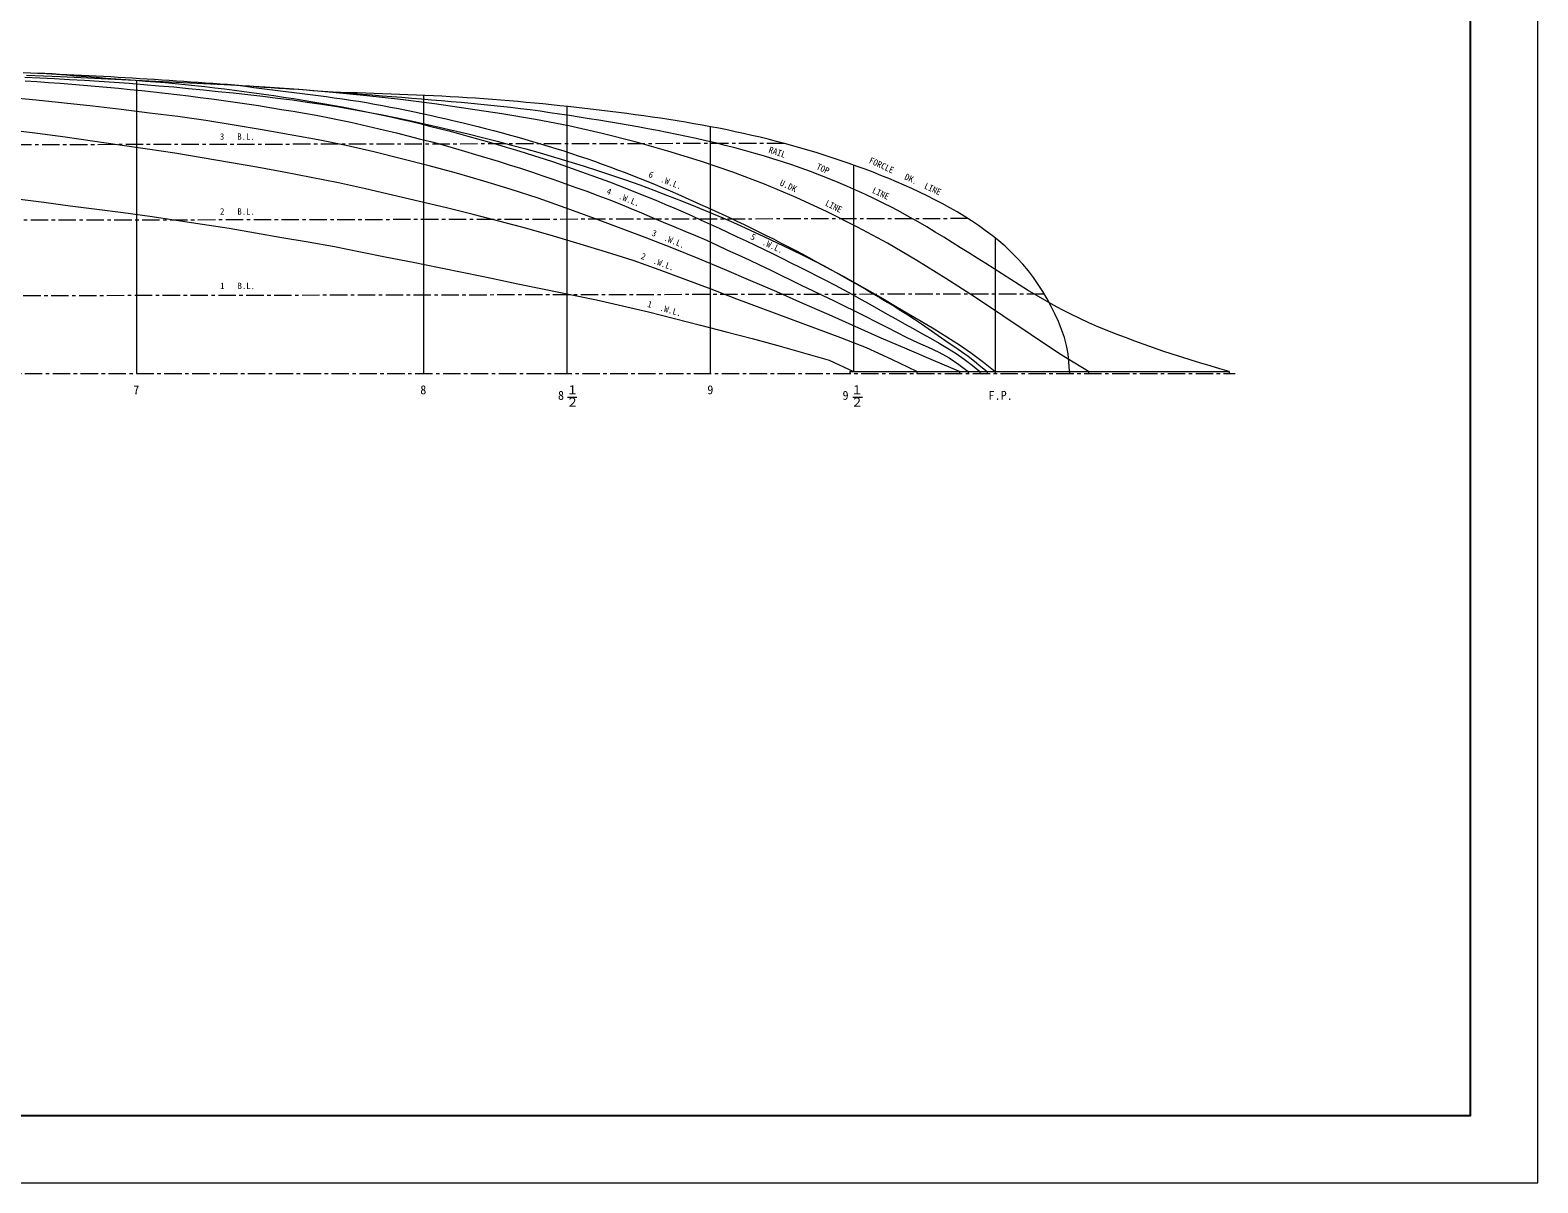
# Model space of a CAD drawing. Units: millimetres, scale not verified. Extents: x -28714 to 28714, y -20310 to 20310.
# Drawn here: x 7080 to 28714, y -20310 to -3768 of the extents above; entities that cross this region are included whole.
import ezdxf
from ezdxf.enums import TextEntityAlignment as Align

# ---------------------------------------------------------------- set-up
doc = ezdxf.new("R2010")
doc.units = ezdxf.units.MM
doc.header["$LTSCALE"] = 50
doc.linetypes.add('CHAIN1', pattern=[8, 5, -1, 1, -1])
for name, color, linetype, lineweight in [('0-0_0', 3, 'Continuous', 18), ('0-1', 4, 'CHAIN1', 18), ('0-2_寸法', 2, 'Continuous', 18), ('0-F', 3, 'Continuous', 18)]:
    doc.layers.add(name, color=color, linetype=linetype, lineweight=lineweight)
doc.styles.add('ＭＳ ゴシック', font='')
doc.styles.get('ＭＳ ゴシック').set_extended_font_data('MS Gothic')

msp = doc.modelspace()

# ---------------------------------------------------------------- linework, layer by layer
at = {"layer": '0-0_0'}
for p, q in [((8604.5, -4491.35), (8604.5, -8695.36)), ((12722.8, -4704.34), (12722.8, -8695.36)), ((14780.2, -4863.58), (14780.2, -8695.36)), ((16837.6, -5153.46), (16837.6, -8695.36)), ((18895, -5704.41), (18895, -8668.05)), ((20927.9, -6750.45), (20927.9, -8695.36)), ((18844.2, -8668.05), (24286.02, -8668.05)), ((18844.2, -8668.05), (18844.2, -8695.36)), ((19801.98, -8668.05), (19801.98, -8695.36)), ((20417.87, -8668.05), (20417.87, -8695.36)), ((20540.26, -8668.05), (20540.26, -8695.36)), ((20705.76, -8668.05), (20705.76, -8695.36)), ((20811.46, -8668.05), (20811.46, -8695.36)), ((22267.36, -8668.05), (22267.36, -8695.36)), ((24286.02, -8668.05), (24286.02, -8695.36))]:
    msp.add_line(p, q, dxfattribs=at)
for points in [[(6978.27, -4374.25), (7083.13, -4378.72), (7187.98, -4383.29), (7292.83, -4387.98), (7397.67, -4392.78), (7502.51, -4397.7), (7607.34, -4402.74), (7712.17, -4407.9), (7816.99, -4413.18), (7921.8, -4418.58), (8026.61, -4424.11), (8131.41, -4429.77), (8236.2, -4435.55), (8340.99, -4441.47), (8445.77, -4447.52), (8550.54, -4453.7)], [(7007.6, -4496.05), (7175.6, -4506.77), (7343.57, -4518.04), (7511.48, -4530.23), (7679.3, -4543.47), (7847.06, -4557.58), (8014.76, -4572.35), (8182.42, -4587.57), (8350.04, -4603.18), (8517.62, -4619.2), (8685.16, -4635.68), (8852.62, -4652.94), (9019.96, -4671.37), (9187.13, -4691.23), (9354.16, -4712.22), (9521.13, -4733.78), (9688.09, -4755.36), (9855.04, -4776.99), (10021.86, -4799.59), (10188.41, -4824.14), (10354.66, -4850.63), (10520.76, -4878.02), (10686.9, -4905.2), (10853.17, -4931.58), (11019.37, -4958.4)], [(7315.89, -4389.03), (7457.9, -4400.15), (7599.9, -4411.26), (7741.91, -4422.34), (7883.92, -4433.36), (8025.93, -4444.31), (8167.96, -4455.18), (8309.99, -4465.94), (8452.02, -4476.66), (8594.05, -4487.48), (8736.05, -4498.53), (8878.03, -4509.97), (9019.97, -4521.92), (9161.84, -4534.53), (9303.65, -4547.94), (9445.36, -4562.28), (9586.97, -4577.64), (9728.47, -4593.95), (9869.87, -4611.12), (10011.17, -4629.05), (10152.39, -4647.69), (10293.51, -4667.01), (10434.53, -4687.01), (10575.46, -4707.67), (10716.3, -4728.97), (10857.04, -4750.89), (10997.68, -4773.44), (11138.22, -4796.65), (11278.63, -4820.57), (11418.91, -4845.27), (11559.04, -4870.79), (11699.01, -4897.2), (11838.8, -4924.54), (11978.39, -4952.88), (12117.76, -4982.27), (12256.91, -5012.69), (12395.84, -5044.12), (12534.54, -5076.52), (12673.02, -5109.86), (12811.28, -5144.08)], [(8550.54, -4453.7), (8655.3, -4460.02), (8760.05, -4466.48), (8864.8, -4473.07), (8969.54, -4479.8), (9074.27, -4486.66), (9178.99, -4493.65), (9283.7, -4500.74), (9388.4, -4507.95), (9493.1, -4515.25), (9597.8, -4522.65), (9702.48, -4530.13), (9807.16, -4537.69), (9911.84, -4545.32), (10016.51, -4553.02), (10121.17, -4560.78), (10225.84, -4568.58), (10330.49, -4576.43), (10435.15, -4584.31), (10539.81, -4592.22), (10644.46, -4600.16), (10749.11, -4608.1), (10853.76, -4616.06)], [(20417.87, -8668.05), (20041.88, -8507.76), (19665.36, -8348.73), (19290.1, -8186.75), (18916.36, -8021.3), (18543.2, -7854.53), (18169.53, -7688.91), (17794.93, -7525.4), (17419.44, -7363.95), (17043.09, -7204.52), (16665.67, -7047.64), (16286.76, -6894.4), (15906.05, -6745.67), (15523.91, -6600.69), (15140.9, -6457.98), (14757.15, -6317.29), (14371.72, -6181.27), (13983.64, -6053.05), (13592.69, -5933.84), (13199.57, -5822), (12804.93, -5715.59), (12409.28, -5613.04), (12012.41, -5515.31), (11613.89, -5424.56), (11213.47, -5342.61), (10811.32, -5269.62), (10408.54, -5200.15), (10005.74, -5130.77), (9602.42, -5064.54), (9197.67, -5007.78), (8791.93, -4958.45), (8386.61, -4905.78), (7980.56, -4859.16), (7574.27, -4814.58), (7167.78, -4771.87), (6760.58, -4736.64)], [(10057.27, -4556.04), (10172.69, -4572.81), (10288.15, -4589.37), (10403.68, -4605.48), (10519.29, -4620.96), (10634.97, -4635.88), (10750.71, -4650.39), (10866.47, -4664.67), (10982.24, -4678.88), (11098.01, -4693.16), (11213.74, -4707.7), (11329.42, -4722.64), (11445.03, -4738.15), (11560.53, -4754.4), (11675.91, -4771.54), (11791.13, -4789.67), (11906.19, -4808.78), (12021.1, -4828.8), (12135.86, -4849.68), (12250.47, -4871.37), (12364.93, -4893.8), (12479.26, -4916.92), (12593.46, -4940.68), (12707.53, -4965.04), (12821.47, -4989.98), (12935.29, -5015.49), (13048.98, -5041.57), (13162.54, -5068.2), (13275.97, -5095.39), (13389.26, -5123.12), (13502.43, -5151.39), (13615.46, -5180.19), (13728.35, -5209.54), (13841.08, -5239.47), (13953.66, -5269.98), (14066.08, -5301.1), (14178.32, -5332.84), (14290.37, -5365.23), (14402.23, -5398.28), (14513.89, -5432.02)], [(13973.12, -4879.41), (13831.7, -4863.53), (13690.2, -4848.53), (13548.61, -4834.31), (13406.95, -4820.77), (13265.24, -4807.79), (13123.49, -4795.28), (12981.71, -4783.12), (12839.91, -4771.2), (12698.09, -4759.46), (12556.27, -4747.86), (12414.43, -4736.4), (12272.58, -4725.07), (12130.72, -4713.84), (11988.85, -4702.72), (11846.98, -4691.69), (11705.1, -4680.74), (11563.22, -4669.85), (11421.33, -4659.03), (11279.44, -4648.24), (11137.54, -4637.5), (10995.65, -4626.77), (10853.75, -4616.06)], [(11019.37, -4958.4), (11185.21, -4987.3), (11350.44, -5019.56), (11515.12, -5054.48), (11679.54, -5090.66), (11843.93, -5126.95), (12008.2, -5163.76), (12172.08, -5202.27), (12335.39, -5243.16), (12498.45, -5285.04), (12661.74, -5325.99), (12825.55, -5364.78), (12988.38, -5407.52), (13149.94, -5454.82), (13311.21, -5503.12), (13472.53, -5551.26), (13633.77, -5599.66), (13794.79, -5648.77), (13955.46, -5699.05), (14115.67, -5750.75), (14275.4, -5803.92), (14434.65, -5858.52), (14593.62, -5913.91), (14752.6, -5969.29), (14911.75, -6024.16), (15070.49, -6080.23), (15228.28, -6138.91), (15385.22, -6199.81), (15541.49, -6262.44), (15697.25, -6326.31), (15852.64, -6391.07), (16007.8, -6456.39), (16162.85, -6521.98), (16318, -6587.3), (16473.54, -6651.71), (16629.36, -6715.44), (16784.19, -6781.52), (16936.67, -6852.85), (17088.79, -6924.97), (17241.96, -6994.82)], [(19322.22, -6250.43), (19194.61, -6187.46), (19066.09, -6126.36), (18936.71, -6067.12), (18806.5, -6009.71), (18675.51, -5954.12), (18543.77, -5900.34), (18411.31, -5848.33), (18278.17, -5798.1), (18144.38, -5749.62), (18009.98, -5702.88), (17874.99, -5657.86), (17739.44, -5614.53), (17603.39, -5572.85), (17466.84, -5532.77), (17329.86, -5494.26), (17192.45, -5457.25), (17054.66, -5421.71), (16916.51, -5387.59), (16778.03, -5354.83), (16639.25, -5323.39), (16500.18, -5293.22), (16360.87, -5264.21), (16221.34, -5236.28), (16081.61, -5209.32), (15941.72, -5183.23), (15801.69, -5157.92), (15661.54, -5133.3), (15521.28, -5109.25), (15380.95, -5085.67), (15240.55, -5062.48), (15100.1, -5039.61), (14959.58, -5017.12), (14818.99, -4995.13), (14678.31, -4973.75), (14537.52, -4953.06), (14396.61, -4933.18), (14255.58, -4914.22), (14114.41, -4896.28), (13973.12, -4879.41)], [(12811.28, -5144.08), (12949.33, -5179.17), (13087.17, -5215.09), (13224.8, -5251.79), (13362.22, -5289.24), (13499.45, -5327.42), (13636.47, -5366.31), (13773.28, -5405.94), (13909.88, -5446.33), (14046.23, -5487.5), (14182.35, -5529.46), (14318.21, -5572.25), (14453.8, -5615.89), (14589.1, -5660.38), (14724.12, -5705.76), (14858.83, -5752.04), (14993.22, -5799.23), (15127.3, -5847.32), (15261.04, -5896.31), (15394.46, -5946.2), (15527.54, -5996.98), (15660.27, -6048.65), (15792.66, -6101.2), (15924.7, -6154.63), (16056.38, -6208.93), (16187.69, -6264.11), (16318.64, -6320.15), (16449.23, -6377.03), (16579.47, -6434.71), (16709.38, -6493.12), (16838.98, -6552.2), (16968.31, -6611.9), (17097.37, -6672.16), (17226.2, -6732.92), (17354.81, -6794.13), (17483.23, -6855.74), (17611.5, -6917.68), (17739.61, -6979.94), (17867.54, -7042.56), (17995.27, -7105.61)], [(19801.98, -8668.05), (19445.09, -8492.69), (19082.72, -8329), (18712.91, -8182.89), (18339.9, -8045.06), (17966.88, -7907.29), (17594.25, -7768.45), (17222.13, -7628.24), (16850.62, -7486.43), (16479.21, -7344.34), (16106.43, -7205.92), (15730.85, -7075.32), (15352.09, -6954.22), (14971.72, -6838.23), (14590.47, -6725.21), (14208.04, -6616.22), (13824.21, -6512.28), (13439.12, -6413.12), (13053.04, -6317.86), (12666.25, -6225.57), (12279.08, -6134.84), (11891.44, -6046.14), (11502.97, -5961.19), (11113.37, -5881.59), (10722.75, -5807.1), (10331.46, -5736.26), (9939.78, -5667.57), (9547.83, -5600.45), (9155.44, -5535.94), (8762.44, -5475.27), (8368.76, -5419.19), (7975.15, -5362.64), (7581.6, -5305.66), (7187.54, -5252.31), (6792.78, -5204.44)], [(14513.89, -5432.02), (14625.32, -5466.48), (14736.52, -5501.69), (14847.47, -5537.68), (14958.16, -5574.47), (15068.57, -5612.1), (15178.69, -5650.54), (15288.53, -5689.79), (15398.08, -5729.83), (15507.36, -5770.62), (15616.35, -5812.17), (15725.06, -5854.44), (15833.5, -5897.42), (15941.66, -5941.07), (16049.56, -5985.37), (16157.21, -6030.29), (16264.6, -6075.81), (16371.76, -6121.89), (16478.67, -6168.51), (16585.37, -6215.65), (16691.84, -6263.28), (16798.11, -6311.37), (16904.16, -6359.93), (17010, -6408.95), (17115.62, -6458.45), (17221.02, -6508.41), (17326.19, -6558.85), (17431.13, -6609.76), (17535.84, -6661.16), (17640.3, -6713.06), (17744.51, -6765.46), (17848.45, -6818.38), (17952.12, -6871.84), (18055.52, -6925.83), (18158.62, -6980.37), (18261.44, -7035.45), (18363.98, -7091.04), (18466.26, -7147.11), (18568.3, -7203.63), (18670.1, -7260.57)], [(6894.17, -6189.24), (7274.87, -6236.87), (7655.19, -6287.53), (8035.54, -6337.94), (8416.31, -6385.08), (8796.57, -6436.14), (9175.95, -6493.4), (9555.3, -6550.86), (9934.15, -6611.5), (10312.35, -6676.07), (10690.29, -6742.2)], [(24286.02, -8668.05), (24149.55, -8627.71), (24013.06, -8587.47), (23876.62, -8547.06), (23740.4, -8505.88), (23604.61, -8463.34), (23469.36, -8419.11), (23334.6, -8373.39), (23200.26, -8326.48), (23066.22, -8278.68), (22932.43, -8230.22), (22798.95, -8180.89), (22665.94, -8130.32), (22533.56, -8078.11), (22401.99, -8023.9), (22271.43, -7967.31), (22142.09, -7907.98), (22014.17, -7845.64), (21887.66, -7780.49), (21762.46, -7712.87), (21638.45, -7643.08), (21515.49, -7571.45), (21393.45, -7498.27), (21272.16, -7423.85), (21151.46, -7348.47), (21031.19, -7272.42), (20911.17, -7195.98), (20791.26, -7119.34), (20671.37, -7042.69), (20551.37, -6966.21), (20431.15, -6890.08), (20310.6, -6814.46), (20189.61, -6739.55), (20068.08, -6665.52), (19945.9, -6592.57), (19822.98, -6520.88), (19699.22, -6450.64), (19574.54, -6382.05), (19448.88, -6315.29), (19322.22, -6250.43)], [(10690.29, -6742.2), (11068.42, -6807.18), (11446.5, -6872.45), (11822.23, -6950.07), (12198.46, -7025.26), (12574.98, -7099), (12950.97, -7175.45), (13327.18, -7250.78), (13702.65, -7329.67), (14078.48, -7406.86), (14453.85, -7486.24), (14830.22, -7560.7), (15206.4, -7636.12), (15580.14, -7722.85), (15953.26, -7812.24), (16325.63, -7904.65), (16696.95, -8001.27), (17068.29, -8097.75), (17439.26, -8195.69), (17809.57, -8296.08), (18179.01, -8399.63), (18547.37, -8506.14), (18895, -8668.05)], [(17241.96, -6994.82), (17395.38, -7064.12), (17548.22, -7134.71), (17699.81, -7207.92), (17850.63, -7282.7), (18001.57, -7357.27), (18153.08, -7430.64), (18304.95, -7503.29), (18456.86, -7575.84), (18608.54, -7648.89), (18759.85, -7722.68), (18910.8, -7797.2), (19061.39, -7872.47), (19211.6, -7948.49), (19361.45, -8025.2), (19511.37, -8101.78), (19662.02, -8176.92), (19814.01, -8249.29), (19967.27, -8318.96), (20119.43, -8390.96), (20267.27, -8471.41), (20406.99, -8565.19), (20540.26, -8668.05)], [(17995.27, -7105.61), (18122.75, -7169.14), (18249.95, -7233.23), (18376.85, -7297.93), (18503.39, -7363.31), (18629.57, -7429.4), (18755.35, -7496.24), (18880.73, -7563.84), (19005.67, -7632.23), (19130.17, -7701.43), (19254.24, -7771.4), (19378.06, -7841.8), (19501.84, -7912.28), (19625.79, -7982.45), (19750.06, -8052.07), (19874.47, -8121.43), (19998.81, -8190.91), (20122.8, -8261), (20245.64, -8333.11), (20366.05, -8409.18), (20482.61, -8491.02), (20595.24, -8578.2), (20705.76, -8668.05)], [(18670.1, -7260.57), (18771.67, -7317.91), (18873.04, -7375.61), (18974.22, -7433.65), (19075.21, -7492.01), (19176.01, -7550.71), (19276.53, -7609.87), (19376.68, -7669.67), (19476.37, -7730.22), (19575.49, -7791.7), (19673.96, -7854.23), (19771.65, -7917.96), (19868.46, -7983.01), (19964.43, -8049.31), (20060.03, -8116.14), (20155.77, -8182.76), (20252.21, -8248.38), (20349.34, -8312.95), (20445.8, -8378.54), (20540.01, -8447.29), (20631.86, -8519.18), (20722.08, -8593.11), (20811.46, -8668.05)]]:
    msp.add_lwpolyline(points, dxfattribs=at)
at = {"layer": '0-1'}
for p, q in [((17901.53, -5394.22), (-20993.8, -5464.23)), ((20537.98, -6473.16), (-22983.44, -6551.49)), ((21631.8, -7554.87), (-23706.42, -7636.47)), ((-24595.34, -8695.36), (24373.2, -8695.36)), ((21994.14, -8655.28), (21994.14, -8695.36))]:
    msp.add_line(p, q, dxfattribs=at)
at = {"layer": '0-1', "color": 3, "linetype": 'Continuous'}
for points in [[(7003.93, -4443.84), (7217.84, -4453.58), (7431.72, -4463.97), (7645.56, -4475.16), (7859.35, -4487.29), (8073.07, -4500.48), (8286.72, -4514.86), (8500.28, -4530.45), (8713.76, -4547.2)], [(22267.36, -8668.05), (21850.17, -8412.84), (21443.32, -8141.39), (21038.6, -7866.75), (20631.9, -7595.06), (20220.82, -7330.06), (19804.35, -7073.61), (19381.65, -6827.56), (18952.09, -6593.72), (18515.25, -6373.79), (18070.98, -6169.29), (17619.78, -5980.56), (17162.3, -5807.6), (16699.45, -5649.59), (16232.34, -5504.6), (15761.82, -5371.09), (15287.95, -5250.05), (14810.69, -5143.16), (14330.33, -5051.17), (13847.9, -4970.7), (13364.33, -4897.31), (12880.25, -4827.44), (12395.34, -4763.54), (11909.33, -4708.65), (11422.47, -4661.94), (10934.99, -4622.11), (10447.08, -4588.02), (9958.86, -4558.6), (9470.44, -4532.79), (8981.9, -4509.27), (8493.35, -4485.95), (8004.84, -4461.89), (7516.28, -4438.85), (7027.62, -4418.13)], [(8713.76, -4547.2), (8927.14, -4565.07), (9140.44, -4584.02), (9353.63, -4603.98), (9566.74, -4624.93), (9779.75, -4646.82), (9992.67, -4669.6), (10205.49, -4693.22), (10418.22, -4717.73), (10630.8, -4743.4), (10843.2, -4770.56), (11055.37, -4799.52), (11267.23, -4830.6), (11478.72, -4864.13), (11689.79, -4900.23), (11900.43, -4938.73), (12110.66, -4979.41), (12320.5, -5022.08), (12529.96, -5066.53), (12739.09, -5112.55), (12947.91, -5159.95), (13156.45, -5208.57), (13364.69, -5258.45), (13572.6, -5309.71), (13780.13, -5362.45), (13987.25, -5416.8), (14193.92, -5472.85), (14400.08, -5530.72), (14605.7, -5590.47), (14810.76, -5652.14), (15015.23, -5715.75), (15219.07, -5781.32), (15422.26, -5848.89), (15624.78, -5918.47), (15826.57, -5990.09), (16027.63, -6063.77), (16227.9, -6139.55), (16427.36, -6217.44), (16625.98, -6297.48), (16823.72, -6379.63)], [(14075.95, -4793.82), (13955.1, -4783.3), (13834.2, -4773.25), (13713.26, -4763.7), (13592.29, -4754.66), (13471.27, -4746.15), (13350.22, -4738.18), (13229.13, -4730.72), (13108.02, -4723.74), (12986.88, -4717.2), (12865.73, -4711.07), (12744.55, -4705.33), (12623.35, -4699.94), (12502.15, -4694.86), (12380.93, -4690.07), (12259.7, -4685.54), (12138.46, -4681.22), (12017.22, -4677.1), (11895.97, -4673.14), (11774.71, -4669.3), (11653.46, -4665.56), (11532.2, -4661.88), (11410.94, -4658.24)], [(18718.62, -5642.65), (18603.63, -5604), (18488.27, -5566.48), (18372.54, -5530.08), (18256.48, -5494.79), (18140.08, -5460.6), (18023.36, -5427.51), (17906.35, -5395.51), (17789.04, -5364.59), (17671.46, -5334.73), (17553.61, -5305.94), (17435.51, -5278.2), (17317.18, -5251.48), (17198.62, -5225.77), (17079.86, -5201.01), (16960.91, -5177.18), (16841.79, -5154.25), (16722.5, -5132.17), (16603.06, -5110.9), (16483.49, -5090.43), (16363.79, -5070.69), (16243.98, -5051.68), (16124.06, -5033.33), (16004.04, -5015.62), (15883.94, -4998.52), (15763.76, -4981.98), (15643.51, -4965.98), (15523.19, -4950.46), (15402.81, -4935.4), (15282.39, -4920.77), (15161.91, -4906.52), (15041.4, -4892.61), (14920.85, -4879.03), (14800.26, -4865.75), (14679.64, -4852.82), (14558.98, -4840.23), (14438.28, -4828.02), (14317.55, -4816.2), (14196.77, -4804.79), (14075.95, -4793.82)], [(21994.14, -8655.28), (21986.52, -8534.2), (21974.36, -8413.52), (21953.16, -8294.11), (21921.48, -8177.04), (21881.53, -8062.52), (21835.4, -7950.33), (21784.39, -7840.27), (21729.59, -7732.04), (21671.96, -7625.29), (21611.22, -7520.29), (21546.22, -7417.87), (21476.91, -7318.32), (21403.4, -7221.82), (21325.82, -7128.57), (21244.29, -7038.75), (21158.92, -6952.56), (21069.98, -6870.08), (20977.92, -6791.08), (20883.19, -6715.31), (20786.2, -6642.45), (20687.27, -6572.23), (20586.59, -6504.57), (20484.29, -6439.36), (20380.53, -6376.51), (20275.43, -6315.92), (20169.12, -6257.48), (20061.72, -6201.07), (19953.34, -6146.58), (19844.07, -6093.89), (19734, -6042.87), (19623.24, -5993.4), (19511.84, -5945.35), (19399.9, -5898.6), (19287.46, -5853.05), (19174.56, -5808.66), (19061.21, -5765.43), (18947.43, -5723.36), (18833.23, -5682.43), (18718.62, -5642.65)], [(16823.72, -6379.63), (17020.62, -6463.79), (17216.69, -6549.85), (17411.98, -6637.69), (17606.49, -6727.23), (17800.18, -6818.55), (17992.98, -6911.7), (18184.85, -7006.77), (18375.72, -7103.84), (18565.52, -7202.97), (18754.19, -7304.24), (18941.66, -7407.71), (19128.02, -7513.17), (19313.49, -7620.2), (19498.28, -7728.39), (19682.63, -7837.32), (19866.8, -7946.57), (20050.84, -8056.02), (20233.72, -8167.4), (20413.85, -8283.17), (20589.46, -8405.67), (20760.06, -8535.08), (20927.9, -8668.05)]]:
    msp.add_lwpolyline(points, dxfattribs=at)
at = {"layer": '0-2_寸法'}
for p, q in [((14789.23, -9036.02), (14926.72, -9036.02)), ((18884.77, -9032.88), (19022.27, -9032.88))]:
    msp.add_line(p, q, dxfattribs=at)
at = {"layer": '0-F'}
msp.add_lwpolyline([(-28714.35, -20310.15), (28714.35, -20310.15), (28714.35, 20310.15)], dxfattribs=at)
at = {"layer": '0-F', "lineweight": 25}
msp.add_lwpolyline([(-27748.35, -19344.15), (27747.87, -19344.15), (27747.87, 19344.15)], dxfattribs=at)

# ---------------------------------------------------------------- texts
at = {"layer": '0-2_寸法', "style": 'ＭＳ ゴシック'}
for s, rotation, p in [('3   B.L.', 359.796, (9803.6, -5368.16)), ('RAIL', 341.08, (17659.86, -5548.91)), ('FORCLE   DK.  LINE', 335.186, (19096.5, -5695.04)), ('6  .W.L.', 338.657, (15934.15, -5899.27)), ('TOP', 335.186, (18340.32, -5783.27)), ('4  .W.L.', 338.069, (15331.5, -6139.56)), ('U.DK', 335.186, (17816.92, -6016.53)), ('LINE', 335.186, (19142.59, -6124.63)), ('LINE', 333.394, (18466.83, -6305.53)), ('2   B.L.', 359.796, (9805.55, -6441.95)), ('3  .W.L.', 338.069, (15980.34, -6738.85)), ('5  .W.L.', 335.285, (17396.18, -6789.58)), ('2  .W.L.', 339.358, (15825.69, -7072.44)), ('1   B.L.', 359.796, (9807.5, -7510.48)), ('1  .W.L.', 343.836, (15922.22, -7764.14))]:
    msp.add_text(s, height=91.64, rotation=rotation, dxfattribs=at).set_placement(p, align=Align.BOTTOM_LEFT)
for s, p in [('7', (8559.71, -9031.95)), ('8', (12678.01, -9031.95)), ('１', (14774.98, -9031.95)), ('9', (16796.31, -9031.95)), ('１', (18857.97, -9031.95)), ('8', (14653.77, -9111.85)), ('２', (14775.14, -9208.32)), ('9', (18736.76, -9111.85)), ('２', (18858.13, -9208.32)), ('F.P.', (20831.31, -9111.85))]:
    msp.add_text(s, height=128.3, dxfattribs=at).set_placement(p, align=Align.BOTTOM_LEFT)

doc.saveas('drawing.dxf')
